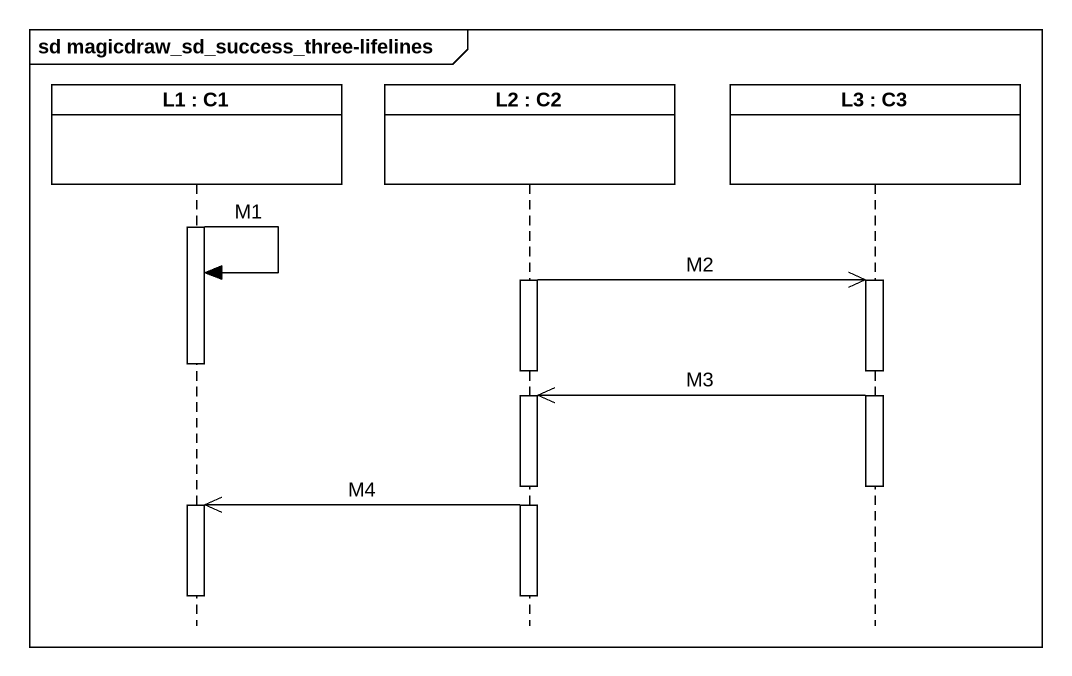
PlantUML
@startuml
mainframe sd magicdraw_sd_success_three-lifelines
hide footbox
participant "L1 : C1" as L1
participant "L2 : C2" as L2
participant "L3 : C3" as L3

activate L1
L1 -> L1 : M1
activate L2
L2 ->> L3 : M2
activate L3
deactivate L1
deactivate L2
L3 ->> L2 : M3
activate L2
deactivate L3
L2 ->> L1 : M4
activate L1
deactivate L1
deactivate L2
@enduml
